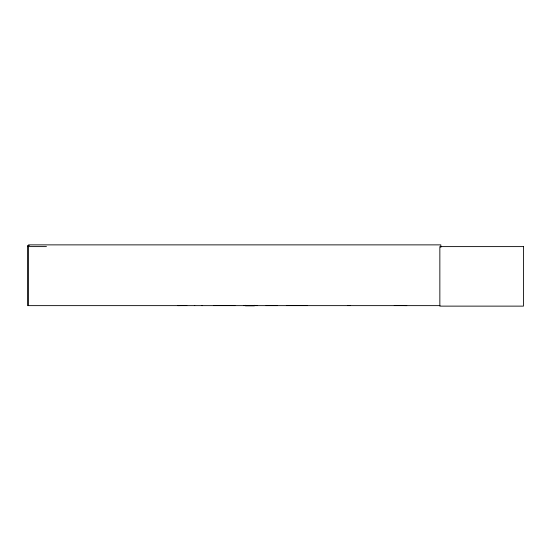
<?xml version="1.0" encoding="UTF-8"?>
<svg xmlns="http://www.w3.org/2000/svg" width="551" height="551" viewBox="0 0 551 551"><rect width="100%" height="100%" fill="white"/><g stroke="black" fill="none" stroke-linecap="round" stroke-linejoin="round"><path stroke-width="0.83" d="M213.519 305.55L234.933 305.598M243.941 305.571L257.117 305.571M286.458 305.571L306.983 305.585M350.636 305.55L347.777 305.571M194.758 305.55L194.338 305.612M202.093 305.633L202.589 305.509M202.155 305.633L202.527 305.571M29.272 245.491L27.55 245.491L27.55 305.633L439.96 305.633M27.55 246.607L46.449 246.607M266.078 305.598L277.215 305.598M397.126 305.571L394.247 305.509M440.821 247.44L440.821 244.871L28.521 244.871L28.521 305.633M406.776 305.633L397.312 305.509M254.39 305.295L254.39 305.791L245.464 305.791L245.464 305.295M186.844 305.509L177.918 305.633M523.45 246.607L439.85 246.607L439.85 306.129L523.45 306.129L523.45 246.607"/></g></svg>
